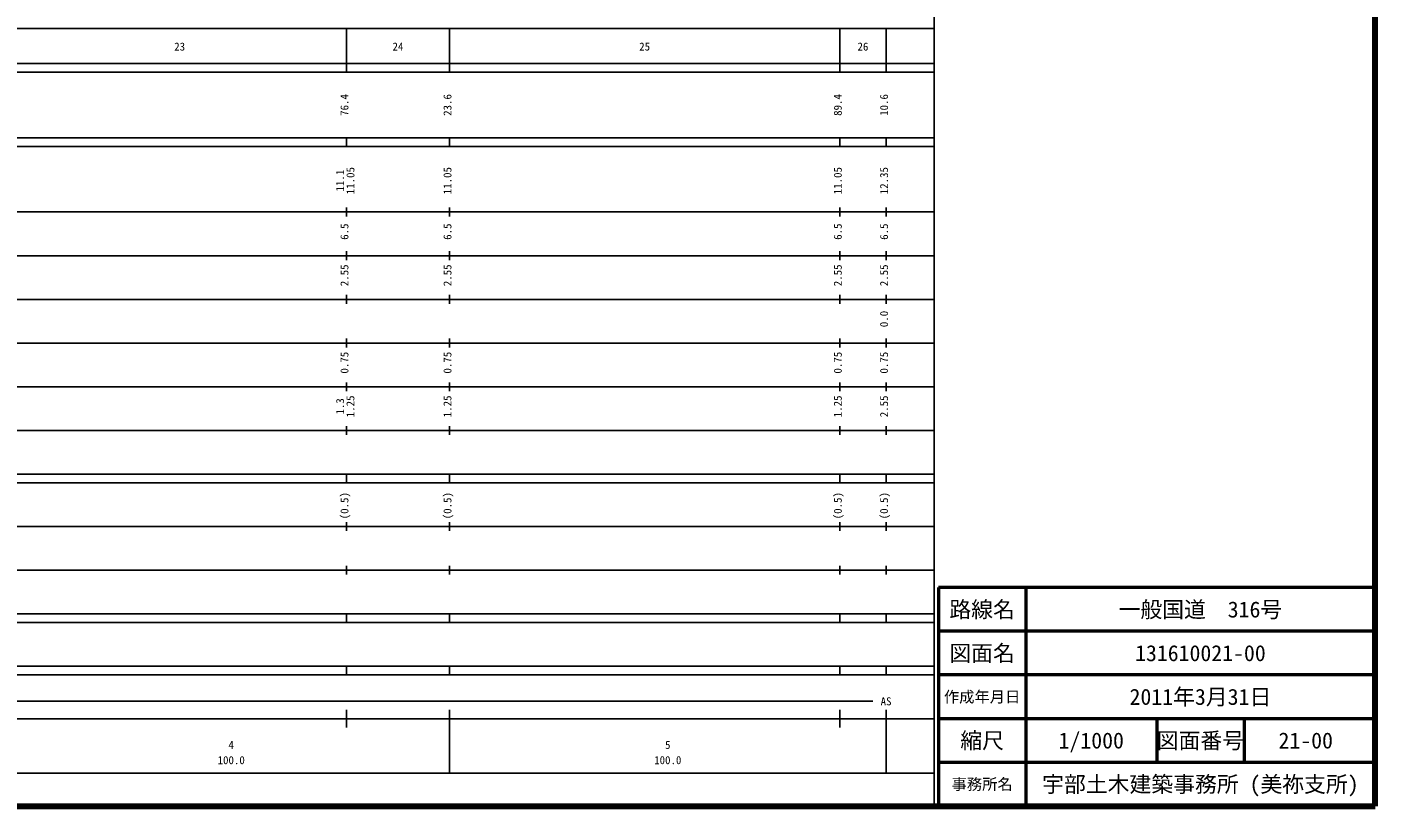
# Model space of a CAD drawing. Units: millimetres on the paper, enlarged 1000 times. Extents: x 40000 to 680000, y 20000 to 380000.
# Drawn here: x 371218 to 680000, y 20000 to 198357 of the extents above; entities that cross this region are included whole.
import ezdxf
from ezdxf.enums import TextEntityAlignment as Align

# ---------------------------------------------------------------- set-up
doc = ezdxf.new("R2010")
doc.units = ezdxf.units.MM
doc.header["$LTSCALE"] = 1000
for name, color, linetype, lineweight in [('M-TTL', 2, 'Continuous', 140), ('M-TTL-BAND', 7, 'Continuous', 25), ('M-TTL-FRAM', 2, 'Continuous', 50), ('M-TTL-LINE', 7, 'Continuous', 50), ('M-TTL-TXT', 7, 'Continuous', 13)]:
    doc.layers.add(name, color=color, linetype=linetype, lineweight=lineweight)
doc.styles.add('ＭＳ ゴシック', font='')
doc.styles.get('ＭＳ ゴシック').set_extended_font_data('MS Gothic')

msp = doc.modelspace()

# ---------------------------------------------------------------- linework, layer by layer
at = {"layer": 'M-TTL'}
for p, q in [((680000, 20000), (680000, 380000)), ((40000, 20000), (680000, 20000))]:
    msp.add_line(p, q, dxfattribs=at)
at = {"layer": 'M-TTL-BAND'}
for p, q in [((579000, 20000), (579000, 370000)), ((68000, 198000), (579000, 198000)), ((444400, 188000), (444400, 198000)), ((468000, 188000), (468000, 198000)), ((557400, 188000), (557400, 198000)), ((568000, 188000), (568000, 198000)), ((40000, 190000), (579000, 190000)), ((40000, 188000), (579000, 188000)), ((40000, 173000), (579000, 173000)), ((444400, 171000), (444400, 173000)), ((468000, 171000), (468000, 173000)), ((557400, 171000), (557400, 173000)), ((568000, 171000), (568000, 173000)), ((40000, 171000), (579000, 171000)), ((40000, 156000), (579000, 156000)), ((444400, 155000), (444400, 157000)), ((468000, 155000), (468000, 157000)), ((557400, 155000), (557400, 157000)), ((568000, 155000), (568000, 157000)), ((46000, 146000), (579000, 146000)), ((444400, 145000), (444400, 147000)), ((468000, 145000), (468000, 147000)), ((557400, 145000), (557400, 147000)), ((568000, 145000), (568000, 147000)), ((52000, 136000), (579000, 136000)), ((444400, 135000), (444400, 137000)), ((468000, 135000), (468000, 137000)), ((557400, 135000), (557400, 137000)), ((568000, 135000), (568000, 137000)), ((444400, 125000), (444400, 127000)), ((468000, 125000), (468000, 127000)), ((557400, 125000), (557400, 127000)), ((568000, 125000), (568000, 127000)), ((46000, 126000), (579000, 126000)), ((52000, 116000), (579000, 116000)), ((444400, 115000), (444400, 117000)), ((468000, 115000), (468000, 117000)), ((557400, 115000), (557400, 117000)), ((568000, 115000), (568000, 117000)), ((46000, 106000), (579000, 106000)), ((444400, 105000), (444400, 107000)), ((468000, 105000), (468000, 107000)), ((557400, 105000), (557400, 107000)), ((568000, 105000), (568000, 107000)), ((40000, 96000), (579000, 96000)), ((444400, 94000), (444400, 96000)), ((468000, 94000), (468000, 96000)), ((557400, 94000), (557400, 96000)), ((568000, 94000), (568000, 96000)), ((40000, 94000), (579000, 94000)), ((49000, 84000), (579000, 84000)), ((444400, 83000), (444400, 85000)), ((468000, 83000), (468000, 85000)), ((557400, 83000), (557400, 85000)), ((568000, 83000), (568000, 85000)), ((444400, 73000), (444400, 75000)), ((468000, 73000), (468000, 75000)), ((557400, 73000), (557400, 75000)), ((568000, 73000), (568000, 75000)), ((40000, 74000), (579000, 74000)), ((40000, 64000), (579000, 64000)), ((40000, 62000), (579000, 62000)), ((444400, 62000), (444400, 64000)), ((468000, 62000), (468000, 64000)), ((557400, 62000), (557400, 64000)), ((568000, 62000), (568000, 64000)), ((40000, 52000), (579000, 52000)), ((40000, 50000), (579000, 50000)), ((444400, 50000), (444400, 52000)), ((468000, 50000), (468000, 52000)), ((557400, 50000), (557400, 52000)), ((568000, 50000), (568000, 52000)), ((71000, 44000), (565000, 44000)), ((444400, 38000), (444400, 42000)), ((468000, 27500), (468000, 42000)), ((557400, 38000), (557400, 42000)), ((568000, 27500), (568000, 42000)), ((40000, 40000), (579000, 40000)), ((68000, 27500), (579000, 27500))]:
    msp.add_line(p, q, dxfattribs=at)
at = {"layer": 'M-TTL-FRAM'}
for p, q in [((680000, 70000), (580000, 70000)), ((580000, 70000), (580000, 20000))]:
    msp.add_line(p, q, dxfattribs=at)
at = {"layer": 'M-TTL-LINE'}
for p, q in [((600000, 70000), (600000, 20000)), ((680000, 60000), (580000, 60000)), ((680000, 50000), (580000, 50000)), ((680000, 40000), (580000, 40000)), ((630000, 40000), (630000, 30000)), ((650000, 40000), (650000, 30000)), ((680000, 30000), (580000, 30000))]:
    msp.add_line(p, q, dxfattribs=at)

# ---------------------------------------------------------------- texts
at = {"layer": 'M-TTL-BAND', "style": 'ＭＳ ゴシック'}
for s, p in [('23', (406200, 192405)), ('24', (456200, 192405)), ('25', (512700, 192405)), ('26', (562700, 192405)), ('AS', (568000, 42500)), ('4', (418000, 32523)), ('5', (518000, 32523)), ('100.0', (418000, 29033)), ('100.0', (518000, 29033))]:
    msp.add_text(s, height=1833, dxfattribs=at).set_placement(p, align=Align.BOTTOM_CENTER)
for s, p in [('76.4', (445400, 180500)), ('23.6', (469000, 180500)), ('89.4', (558400, 180500)), ('10.6', (569000, 180500)), ('11.1', (444400, 163174)), ('11.05', (446770, 163174)), ('11.05', (469000, 163174)), ('11.05', (558400, 163174)), ('12.35', (569000, 163174)), ('6.5', (445400, 151500)), ('6.5', (469000, 151500)), ('6.5', (558400, 151500)), ('6.5', (569000, 151500)), ('2.55', (445400, 141500)), ('2.55', (469000, 141500)), ('2.55', (558400, 141500)), ('2.55', (569000, 141500)), ('0.0', (569000, 131500)), ('0.75', (445400, 121500)), ('0.75', (469000, 121500)), ('0.75', (558400, 121500)), ('0.75', (569000, 121500)), ('1.3', (444400, 111500)), ('1.25', (446770, 111500)), ('1.25', (469000, 111500)), ('1.25', (558400, 111500)), ('2.55', (569000, 111500)), ('(0.5)', (445400, 88764)), ('(0.5)', (469000, 88764)), ('(0.5)', (558400, 88764)), ('(0.5)', (569000, 88764))]:
    msp.add_text(s, height=1833, rotation=90, dxfattribs=at).set_placement(p, align=Align.BOTTOM_CENTER)
at = {"layer": 'M-TTL-TXT', "style": 'ＭＳ ゴシック'}
for s, height, p in [('路線名', 3666, (590000, 65000)), ('路線名', 3666, (590000, 65000)), ('一般国道\u3000316号', 3666, (640000, 65000)), ('図面名', 3666, (590000, 55000)), ('図面名', 3666, (590000, 55000)), ('131610021-00', 3666, (640000, 55000)), ('作成年月日', 2566, (590000, 45000)), ('作成年月日', 2566, (590000, 45000)), ('2011年3月31日', 3666, (640000, 45000)), ('縮尺', 3666, (590000, 35000)), ('縮尺', 3666, (590000, 35000)), ('1/1000', 3666, (615000, 35000)), ('図面番号', 3666, (640000, 35000)), ('図面番号', 3666, (640000, 35000)), ('21-00', 3666, (664125, 35000)), ('事務所名', 2566, (590000, 25000)), ('事務所名', 2566, (590000, 25000)), ('宇部土木建築事務所 (美祢支所)', 3666, (640000, 25000))]:
    msp.add_text(s, height=height, dxfattribs=at).set_placement(p, align=Align.MIDDLE_CENTER)

doc.saveas('drawing.dxf')
